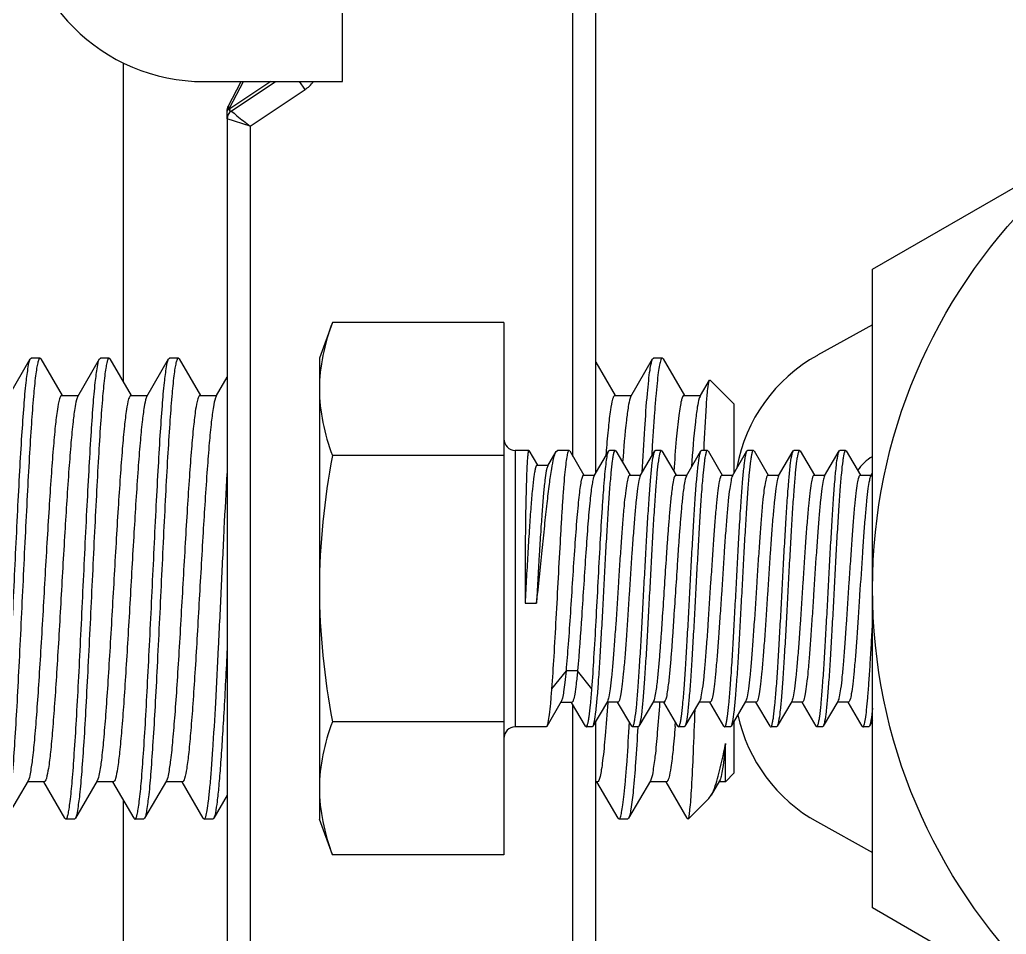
# Model space of a CAD drawing. Extents: x 1725261 to 1937680, y 860327 to 1571294.
# Drawn here: x 1854540.2 to 1854715.2, y 1227791.7 to 1227953.9 of the extents above; entities that cross this region are included whole.
import ezdxf

# ---------------------------------------------------------------- set-up
doc = ezdxf.new("R2010")
doc.units = 0
doc.header["$LTSCALE"] = 1000
doc.header["$MEASUREMENT"] = 0

msp = doc.modelspace()

# ---------------------------------------------------------------- linework, layer by layer
for p, q in [((1854638.29, 1227876.48), (1854638.29, 1227996.12)), ((1854642.38, 1227873.55), (1854642.38, 1227992.04)), ((1854691.45, 1227909.67), (1854789.58, 1227966.33)), ((1854597.4, 1227942.97), (1854597.4, 1227963.41)), ((1854558.56, 1227889.65), (1854558.56, 1227946.28)), ((1854572.87, 1227942.97), (1854597.4, 1227942.97)), ((1854577.11, 1227938.57), (1854579.47, 1227942.97)), ((1854584.71, 1227942.97), (1854577.42, 1227938.11)), ((1854577.42, 1227938.4), (1854579.87, 1227942.97)), ((1854577.69, 1227937.73), (1854585.55, 1227942.97)), ((1854590.77, 1227941.54), (1854589.81, 1227942.97)), ((1854581.05, 1227935.06), (1854590.77, 1227941.54)), ((1854577.11, 1227938.57), (1854577.42, 1227938.4)), ((1854576.96, 1227936.39), (1854576.96, 1227937.99)), ((1854576.96, 1227936.5), (1854576.96, 1227936.83)), ((1854577.22, 1227938.31), (1854577.39, 1227938.38)), ((1854577.42, 1227938.4), (1854577.42, 1227938.11)), ((1854576.96, 1227936.37), (1854576.96, 1227768.35)), ((1854581.05, 1227935.06), (1854576.96, 1227936.37)), ((1854581.05, 1227935.06), (1854581.05, 1227770.98)), ((1854691.45, 1227796.36), (1854691.45, 1227909.67)), ((1854595.62, 1227900.23), (1854593.32, 1227893.9)), ((1854626.03, 1227900.23), (1854595.62, 1227900.23)), ((1854626.03, 1227900.23), (1854626.03, 1227805.8)), ((1854691.45, 1227899.83), (1854681.66, 1227894.41)), ((1854538.19, 1227887.12), (1854542.04, 1227893.77)), ((1854542.04, 1227893.77), (1854542.21, 1227893.9)), ((1854543.74, 1227893.9), (1854542.21, 1227893.9)), ((1854543.74, 1227893.9), (1854542.21, 1227893.9)), ((1854543.74, 1227893.9), (1854543.72, 1227893.9)), ((1854543.9, 1227893.77), (1854543.74, 1227893.9)), ((1854543.9, 1227893.77), (1854547.68, 1227887.28)), ((1854550.46, 1227887.12), (1854554.31, 1227893.77)), ((1854554.31, 1227893.77), (1854554.47, 1227893.9)), ((1854556.01, 1227893.9), (1854554.47, 1227893.9)), ((1854556.01, 1227893.9), (1854554.47, 1227893.9)), ((1854556.01, 1227893.9), (1854555.99, 1227893.9)), ((1854556.17, 1227893.77), (1854556.01, 1227893.9)), ((1854556.17, 1227893.77), (1854559.94, 1227887.28)), ((1854562.72, 1227887.12), (1854566.58, 1227893.77)), ((1854566.58, 1227893.77), (1854566.74, 1227893.9)), ((1854568.27, 1227893.9), (1854566.74, 1227893.9)), ((1854568.27, 1227893.9), (1854566.74, 1227893.9)), ((1854568.27, 1227893.9), (1854568.25, 1227893.9)), ((1854568.43, 1227893.77), (1854568.27, 1227893.9)), ((1854568.43, 1227893.77), (1854572.21, 1227887.28)), ((1854593.32, 1227893.9), (1854593.32, 1227812.13)), ((1854642.38, 1227893.17), (1854645.81, 1227887.28)), ((1854648.59, 1227887.12), (1854652.44, 1227893.77)), ((1854652.44, 1227893.77), (1854652.6, 1227893.9)), ((1854654.14, 1227893.9), (1854652.6, 1227893.9)), ((1854654.14, 1227893.9), (1854652.6, 1227893.9)), ((1854654.14, 1227893.9), (1854654.12, 1227893.9)), ((1854654.3, 1227893.77), (1854654.14, 1227893.9)), ((1854654.3, 1227893.77), (1854658.07, 1227887.28)), ((1854575.08, 1227887.28), (1854576.96, 1227890.52)), ((1854660.95, 1227887.28), (1854662.51, 1227889.98)), ((1854662.51, 1227889.98), (1854662.62, 1227890.02)), ((1854666.91, 1227885.73), (1854662.62, 1227890.02)), ((1854547.58, 1227887.28), (1854550.55, 1227887.28)), ((1854550.46, 1227887.12), (1854550.35, 1227886.88)), ((1854559.85, 1227887.28), (1854562.82, 1227887.28)), ((1854562.72, 1227887.12), (1854562.61, 1227886.87)), ((1854572.11, 1227887.28), (1854575.08, 1227887.28)), ((1854574.99, 1227887.12), (1854574.87, 1227886.86)), ((1854574.99, 1227887.12), (1854575.08, 1227887.28)), ((1854645.71, 1227887.28), (1854648.68, 1227887.28)), ((1854657.98, 1227887.28), (1854660.95, 1227887.28)), ((1854660.85, 1227887.12), (1854660.95, 1227887.28)), ((1854666.91, 1227873.55), (1854666.91, 1227885.73)), ((1854628.07, 1227877.55), (1854628.07, 1227828.48)), ((1854630.45, 1227877.55), (1854628.07, 1227877.55)), ((1854630.45, 1227877.55), (1854628.07, 1227877.55)), ((1854630.49, 1227877.52), (1854630.45, 1227877.55)), ((1854630.49, 1227877.52), (1854631.99, 1227874.93)), ((1854633.84, 1227874.81), (1854635.3, 1227877.32)), ((1854635.3, 1227877.32), (1854635.56, 1227877.55)), ((1854637.61, 1227877.55), (1854635.56, 1227877.55)), ((1854637.61, 1227877.55), (1854635.56, 1227877.55)), ((1854637.73, 1227877.45), (1854637.61, 1227877.55)), ((1854637.73, 1227877.45), (1854640.24, 1227873.13)), ((1854642.07, 1227873.01), (1854644.64, 1227877.45)), ((1854644.64, 1227877.45), (1854644.76, 1227877.55)), ((1854645.78, 1227877.55), (1854644.76, 1227877.55)), ((1854645.78, 1227877.55), (1854644.76, 1227877.55)), ((1854645.9, 1227877.45), (1854645.78, 1227877.55)), ((1854645.9, 1227877.45), (1854648.42, 1227873.13)), ((1854650.24, 1227873.01), (1854652.82, 1227877.45)), ((1854652.32, 1227877.48), (1854652.27, 1227876.55)), ((1854652.33, 1227877.52), (1854652.32, 1227877.48)), ((1854652.82, 1227877.45), (1854652.94, 1227877.55)), ((1854653.96, 1227877.55), (1854652.94, 1227877.55)), ((1854653.96, 1227877.55), (1854652.94, 1227877.55)), ((1854654.08, 1227877.45), (1854653.96, 1227877.55)), ((1854654.08, 1227877.45), (1854656.59, 1227873.13)), ((1854658.42, 1227873.01), (1854661, 1227877.45)), ((1854661, 1227877.45), (1854661.12, 1227877.55)), ((1854662.14, 1227877.55), (1854661.12, 1227877.55)), ((1854662.14, 1227877.55), (1854661.12, 1227877.55)), ((1854661.55, 1227877.63), (1854661.55, 1227877.68)), ((1854662.26, 1227877.45), (1854662.14, 1227877.55)), ((1854662.26, 1227877.45), (1854664.77, 1227873.13)), ((1854666.6, 1227873.01), (1854669.17, 1227877.45)), ((1854669.17, 1227877.45), (1854669.29, 1227877.55)), ((1854670.32, 1227877.55), (1854669.29, 1227877.55)), ((1854670.32, 1227877.55), (1854669.29, 1227877.55)), ((1854670.44, 1227877.45), (1854670.32, 1227877.55)), ((1854670.44, 1227877.45), (1854672.95, 1227873.13)), ((1854674.78, 1227873.01), (1854677.35, 1227877.45)), ((1854677.35, 1227877.45), (1854677.47, 1227877.55)), ((1854678.49, 1227877.55), (1854677.47, 1227877.55)), ((1854678.49, 1227877.55), (1854677.47, 1227877.55)), ((1854678.61, 1227877.45), (1854678.49, 1227877.55)), ((1854678.61, 1227877.45), (1854681.13, 1227873.13)), ((1854682.95, 1227873.01), (1854685.53, 1227877.45)), ((1854685.53, 1227877.45), (1854685.65, 1227877.55)), ((1854686.67, 1227877.55), (1854685.65, 1227877.55)), ((1854686.67, 1227877.55), (1854685.65, 1227877.55)), ((1854686.79, 1227877.45), (1854686.67, 1227877.55)), ((1854686.79, 1227877.45), (1854689.3, 1227873.13)), ((1854626.03, 1227876.62), (1854595.62, 1227876.62)), ((1854631.93, 1227874.93), (1854633.9, 1227874.93)), ((1854640.17, 1227873.13), (1854642.14, 1227873.13)), ((1854648.34, 1227873.13), (1854650.32, 1227873.13)), ((1854656.52, 1227873.13), (1854658.49, 1227873.13)), ((1854664.7, 1227873.13), (1854666.67, 1227873.13)), ((1854672.88, 1227873.13), (1854674.85, 1227873.13)), ((1854681.05, 1227873.13), (1854683.03, 1227873.13)), ((1854689.23, 1227873.13), (1854691.2, 1227873.13)), ((1854691.13, 1227873.01), (1854691.45, 1227873.55)), ((1854629.81, 1227850.42), (1854631.85, 1227850.42)), ((1854637.07, 1227838.44), (1854634.51, 1227835.24)), ((1854639.11, 1227838.44), (1854637.07, 1227838.44)), ((1854641.66, 1227835.24), (1854639.11, 1227838.44)), ((1854636.21, 1227832.97), (1854633.66, 1227828.57)), ((1854638.11, 1227832.84), (1854636.14, 1227832.84)), ((1854640.5, 1227828.6), (1854638.04, 1227832.84)), ((1854638.29, 1227754.89), (1854638.29, 1227832.4)), ((1854644.4, 1227833.02), (1854641.81, 1227828.59)), ((1854646.3, 1227832.9), (1854644.33, 1227832.9)), ((1854644.49, 1227832.93), (1854644.48, 1227832.79)), ((1854648.73, 1227828.59), (1854646.23, 1227832.9)), ((1854652.58, 1227833.02), (1854649.99, 1227828.59)), ((1854654.48, 1227832.9), (1854652.5, 1227832.9)), ((1854656.91, 1227828.59), (1854654.4, 1227832.9)), ((1854660.75, 1227833.02), (1854658.17, 1227828.59)), ((1854662.65, 1227832.9), (1854660.68, 1227832.9)), ((1854665.08, 1227828.59), (1854662.58, 1227832.9)), ((1854668.93, 1227833.02), (1854666.35, 1227828.59)), ((1854670.83, 1227832.9), (1854668.86, 1227832.9)), ((1854673.26, 1227828.59), (1854670.76, 1227832.9)), ((1854677.11, 1227833.02), (1854674.52, 1227828.59)), ((1854679.01, 1227832.9), (1854677.04, 1227832.9)), ((1854681.44, 1227828.59), (1854678.94, 1227832.9)), ((1854685.29, 1227833.02), (1854682.7, 1227828.59)), ((1854687.19, 1227832.9), (1854685.21, 1227832.9)), ((1854689.62, 1227828.59), (1854687.11, 1227832.9)), ((1854626.03, 1227829.41), (1854595.62, 1227829.41)), ((1854633.55, 1227828.48), (1854628.07, 1227828.48)), ((1854633.55, 1227828.48), (1854628.07, 1227828.48)), ((1854633.66, 1227828.57), (1854633.55, 1227828.48)), ((1854640.5, 1227828.6), (1854640.64, 1227828.48)), ((1854641.7, 1227828.48), (1854640.64, 1227828.48)), ((1854641.7, 1227828.48), (1854640.64, 1227828.48)), ((1854641.81, 1227828.59), (1854641.7, 1227828.48)), ((1854642.38, 1227714), (1854642.38, 1227829.56)), ((1854648.28, 1227828.42), (1854648.29, 1227828.6)), ((1854648.29, 1227828.6), (1854648.32, 1227829.24)), ((1854648.73, 1227828.59), (1854648.85, 1227828.48)), ((1854649.87, 1227828.48), (1854648.85, 1227828.48)), ((1854649.87, 1227828.48), (1854648.85, 1227828.48)), ((1854649.99, 1227828.59), (1854649.87, 1227828.48)), ((1854656.91, 1227828.59), (1854657.03, 1227828.48)), ((1854658.05, 1227828.48), (1854657.03, 1227828.48)), ((1854658.05, 1227828.48), (1854657.03, 1227828.48)), ((1854658.17, 1227828.59), (1854658.05, 1227828.48)), ((1854665.08, 1227828.59), (1854665.2, 1227828.48)), ((1854666.23, 1227828.48), (1854665.2, 1227828.48)), ((1854666.23, 1227828.48), (1854665.2, 1227828.48)), ((1854666.35, 1227828.59), (1854666.23, 1227828.48)), ((1854666.91, 1227820.31), (1854666.91, 1227829.56)), ((1854673.26, 1227828.59), (1854673.36, 1227828.49)), ((1854673.36, 1227828.49), (1854673.38, 1227828.48)), ((1854674.41, 1227828.48), (1854673.38, 1227828.48)), ((1854674.41, 1227828.48), (1854673.38, 1227828.48)), ((1854674.52, 1227828.59), (1854674.41, 1227828.48)), ((1854681.44, 1227828.59), (1854681.56, 1227828.48)), ((1854682.58, 1227828.48), (1854681.56, 1227828.48)), ((1854682.58, 1227828.48), (1854681.56, 1227828.48)), ((1854682.7, 1227828.59), (1854682.58, 1227828.48)), ((1854689.62, 1227828.59), (1854689.74, 1227828.48)), ((1854690.76, 1227828.48), (1854689.74, 1227828.48)), ((1854690.76, 1227828.48), (1854689.74, 1227828.48)), ((1854690.88, 1227828.59), (1854690.76, 1227828.48)), ((1854691.45, 1227829.56), (1854690.88, 1227828.59)), ((1854665.36, 1227818.75), (1854665.36, 1227825.53)), ((1854666.91, 1227820.31), (1854665.36, 1227818.75)), ((1854541.64, 1227818.92), (1854537.77, 1227812.27)), ((1854544.51, 1227818.75), (1854541.54, 1227818.75)), ((1854548.18, 1227812.27), (1854544.42, 1227818.75)), ((1854553.9, 1227818.92), (1854550.03, 1227812.27)), ((1854556.78, 1227818.75), (1854553.81, 1227818.75)), ((1854560.44, 1227812.27), (1854556.68, 1227818.75)), ((1854566.17, 1227818.92), (1854562.3, 1227812.27)), ((1854569.05, 1227818.75), (1854566.08, 1227818.75)), ((1854572.71, 1227812.27), (1854568.95, 1227818.75)), ((1854642.64, 1227818.75), (1854642.38, 1227818.75)), ((1854646.31, 1227812.27), (1854642.55, 1227818.75)), ((1854652.04, 1227818.92), (1854648.17, 1227812.27)), ((1854654.91, 1227818.75), (1854651.94, 1227818.75)), ((1854658.57, 1227812.27), (1854654.81, 1227818.75)), ((1854664.3, 1227818.92), (1854662.81, 1227816.36)), ((1854665.36, 1227818.75), (1854664.21, 1227818.75)), ((1854576.96, 1227816.38), (1854574.57, 1227812.27)), ((1854662.39, 1227815.78), (1854662.81, 1227816.36)), ((1854558.56, 1227759.75), (1854558.56, 1227815.52)), ((1854662.39, 1227815.78), (1854658.74, 1227812.13)), ((1854548.18, 1227812.27), (1854548.34, 1227812.13)), ((1854549.87, 1227812.13), (1854548.34, 1227812.13)), ((1854549.87, 1227812.13), (1854548.34, 1227812.13)), ((1854548.34, 1227812.13), (1854548.36, 1227812.13)), ((1854550.03, 1227812.27), (1854549.87, 1227812.13)), ((1854560.44, 1227812.27), (1854560.6, 1227812.13)), ((1854562.14, 1227812.13), (1854560.6, 1227812.13)), ((1854562.14, 1227812.13), (1854560.6, 1227812.13)), ((1854560.6, 1227812.13), (1854560.63, 1227812.13)), ((1854562.3, 1227812.27), (1854562.14, 1227812.13)), ((1854572.71, 1227812.27), (1854572.87, 1227812.13)), ((1854574.41, 1227812.13), (1854572.87, 1227812.13)), ((1854574.41, 1227812.13), (1854572.87, 1227812.13)), ((1854572.87, 1227812.13), (1854572.89, 1227812.13)), ((1854574.57, 1227812.27), (1854574.41, 1227812.13)), ((1854595.62, 1227805.8), (1854593.32, 1227812.13)), ((1854646.31, 1227812.27), (1854646.47, 1227812.13)), ((1854648, 1227812.13), (1854646.47, 1227812.13)), ((1854648, 1227812.13), (1854646.47, 1227812.13)), ((1854646.47, 1227812.13), (1854646.49, 1227812.13)), ((1854648.17, 1227812.27), (1854648, 1227812.13)), ((1854658.57, 1227812.27), (1854658.73, 1227812.13)), ((1854658.74, 1227812.13), (1854658.76, 1227812.16)), ((1854681.66, 1227811.63), (1854691.45, 1227806.2)), ((1854626.03, 1227805.8), (1854595.62, 1227805.8)), ((1854789.58, 1227739.71), (1854691.45, 1227796.36))]:
    msp.add_line(p, q)
msp.add_circle((1854789.58, 1227853.02), 98.13)
for centre, radius, start, end in [((1854572.87, 1227975.68), 32.71, 180, 270), ((1854587.59, 1227946.3), 5.72, 303.6901, 324.1234), ((1854578.19, 1227937.99), 1.23, 151.8161, 180), ((1854578.6, 1227936.37), 1.64, 123.6901, 180), ((1854577.66, 1227937.51), 0.915, 118.7157, 121.8919), ((1854577.92, 1227936.93), 1.55, 108.7666, 110.2059), ((1854695.53, 1227869.37), 28.62, 119, 169.6549), ((1854628.07, 1227879.59), 2.04, 180, 270), ((1854637.61, 1227877.48), 0.0698, 90.0331, 100.3601), ((1854954.17, 1227852.26), 311, 175.3422, 175.5016), ((1854645.78, 1227877.48), 0.0698, 90.0373, 100.7759), ((1854653.96, 1227877.48), 0.0699, 90.0386, 100.9047), ((1854662.14, 1227877.48), 0.0698, 90.037, 100.7443), ((1854670.32, 1227877.48), 0.0699, 90.0386, 100.9011), ((1854678.49, 1227877.48), 0.0698, 90.0368, 100.7312), ((1854686.67, 1227877.48), 0.0699, 90.0385, 100.8952), ((1854695.53, 1227869.37), 8.18, 120.1102, 145.6732), ((1854695.53, 1227836.66), 28.62, 192.1061, 241), ((1854628.07, 1227826.44), 2.04, 90, 180), ((1854640.64, 1227828.56), 0.0791, 270.0053, 275.8146), ((1854648.85, 1227828.55), 0.0699, 270.0396, 280.9957), ((1854347.55, 1227853.68), 309.89, 355.3494, 355.4873), ((1854657.03, 1227828.55), 0.0699, 270.0406, 281.0887), ((1854665.2, 1227828.55), 0.0699, 270.0397, 281.0086), ((1854681.56, 1227828.55), 0.0699, 270.0397, 281.0109), ((1854689.74, 1227828.55), 0.0699, 270.0399, 281.0259)]:
    msp.add_arc(centre, radius, start, end)
for points in [[(1854576.96, 1227937.99), (1854576.96, 1227938.11), (1854577.07, 1227938.22), (1854577.17, 1227938.28)], [(1854648.59, 1227887.12), (1854648.53, 1227887.02), (1854648.49, 1227886.91), (1854648.45, 1227886.8)], [(1854660.85, 1227887.12), (1854660.79, 1227887.01), (1854660.75, 1227886.9), (1854660.71, 1227886.79)], [(1854595.62, 1227876.62), (1854594.2, 1227868.85), (1854593.32, 1227860.92), (1854593.32, 1227853.02)], [(1854593.32, 1227853.02), (1854593.32, 1227845.11), (1854594.2, 1227837.19), (1854595.62, 1227829.41)]]:
    msp.add_open_spline(points, degree=3)
for points, knots in [([(1854577.01, 1227937.85), (1854577, 1227937.83), (1854576.97, 1227937.78), (1854576.96, 1227937.73), (1854576.96, 1227937.7)], [0, 0, 0, 0, 0.519447, 1, 1, 1, 1]), ([(1854577.42, 1227938.11), (1854577.38, 1227938.09), (1854577.23, 1227938.04), (1854577.08, 1227937.95), (1854577.01, 1227937.85)], [0, 0, 0, 0, 0.298151, 1, 1, 1, 1]), ([(1854577.42, 1227938.11), (1854577.4, 1227937.97), (1854577.34, 1227937.63), (1854577.63, 1227937.69), (1854577.69, 1227937.73)], [0, 0, 0, 0, 0.652586, 1, 1, 1, 1]), ([(1854577.69, 1227937.73), (1854578.05, 1227937.5), (1854579.12, 1227936.53), (1854580.27, 1227935.68), (1854581.05, 1227935.06)], [0, 0, 0, 0, 0.301655, 1, 1, 1, 1]), ([(1854595.62, 1227900.23), (1854594.92, 1227898.32), (1854593.76, 1227894.45), (1854593.32, 1227890.41), (1854593.32, 1227888.43)], [0, 0, 0, 0, 0.506411, 1, 1, 1, 1]), ([(1854536.09, 1227812.13), (1854536.19, 1227812.16), (1854536.34, 1227812.49), (1854536.5, 1227813.06), (1854536.68, 1227814.04), (1854536.95, 1227816), (1854537.26, 1227819.29), (1854537.62, 1227824.11), (1854537.98, 1227829.98), (1854538.34, 1227836.68), (1854538.71, 1227843.97), (1854539.19, 1227854.09), (1854539.66, 1227864.11), (1854540.16, 1227873.64), (1854540.52, 1227879.85), (1854540.89, 1227885.08), (1854541.22, 1227889.17), (1854541.61, 1227891.91), (1854541.81, 1227893.35), (1854542.04, 1227893.77)], [0, 0, 0, 0, 0.003609, 0.011254, 0.023203, 0.039414, 0.084098, 0.143785, 0.216348, 0.299182, 0.389306, 0.483467, 0.670283, 0.7562, 0.83292, 0.897683, 0.948173, 0.982621, 1, 1, 1, 1]), ([(1854543.72, 1227893.9), (1854543.62, 1227893.88), (1854543.47, 1227893.55), (1854543.31, 1227892.98), (1854543.13, 1227891.99), (1854542.87, 1227890.03), (1854542.55, 1227886.74), (1854542.2, 1227881.93), (1854541.84, 1227876.06), (1854541.47, 1227869.36), (1854541.11, 1227862.07), (1854540.62, 1227851.94), (1854540.15, 1227841.92), (1854539.65, 1227832.39), (1854539.29, 1227826.18), (1854538.92, 1227820.95), (1854538.6, 1227816.86), (1854538.21, 1227814.13), (1854538.01, 1227812.68), (1854537.77, 1227812.27)], [0, 0, 0, 0, 0.003605, 0.011246, 0.023191, 0.0394, 0.084081, 0.143769, 0.21634, 0.299187, 0.389322, 0.483492, 0.670333, 0.756258, 0.832977, 0.897734, 0.948214, 0.982646, 1, 1, 1, 1]), ([(1854548.36, 1227812.13), (1854548.46, 1227812.16), (1854548.61, 1227812.49), (1854548.77, 1227813.06), (1854548.95, 1227814.04), (1854549.21, 1227816), (1854549.53, 1227819.29), (1854549.88, 1227824.11), (1854550.24, 1227829.98), (1854550.61, 1227836.68), (1854550.97, 1227843.97), (1854551.46, 1227854.1), (1854551.93, 1227864.11), (1854552.43, 1227873.64), (1854552.79, 1227879.85), (1854553.16, 1227885.08), (1854553.48, 1227889.17), (1854553.87, 1227891.91), (1854554.07, 1227893.35), (1854554.31, 1227893.77)], [0, 0, 0, 0, 0.00361, 0.011257, 0.023207, 0.03942, 0.084107, 0.143795, 0.216358, 0.299194, 0.38932, 0.48348, 0.67029, 0.756208, 0.832927, 0.897686, 0.948174, 0.982621, 1, 1, 1, 1]), ([(1854555.99, 1227893.9), (1854555.89, 1227893.88), (1854555.74, 1227893.55), (1854555.58, 1227892.98), (1854555.4, 1227891.99), (1854555.13, 1227890.03), (1854554.82, 1227886.74), (1854554.46, 1227881.92), (1854554.1, 1227876.05), (1854553.74, 1227869.35), (1854553.37, 1227862.06), (1854552.89, 1227851.93), (1854552.41, 1227841.92), (1854551.91, 1227832.38), (1854551.56, 1227826.18), (1854551.19, 1227820.95), (1854550.86, 1227816.86), (1854550.47, 1227814.13), (1854550.27, 1227812.68), (1854550.03, 1227812.27)], [0, 0, 0, 0, 0.003608, 0.011251, 0.0232, 0.039412, 0.0841, 0.143792, 0.216367, 0.299219, 0.389358, 0.48353, 0.670361, 0.756278, 0.832994, 0.897746, 0.94822, 0.982647, 1, 1, 1, 1]), ([(1854560.63, 1227812.13), (1854560.72, 1227812.16), (1854560.88, 1227812.49), (1854561.03, 1227813.06), (1854561.21, 1227814.04), (1854561.48, 1227816), (1854561.79, 1227819.29), (1854562.15, 1227824.11), (1854562.51, 1227829.98), (1854562.87, 1227836.68), (1854563.24, 1227843.97), (1854563.72, 1227854.09), (1854564.2, 1227864.11), (1854564.7, 1227873.64), (1854565.06, 1227879.85), (1854565.42, 1227885.08), (1854565.75, 1227889.17), (1854566.14, 1227891.91), (1854566.34, 1227893.35), (1854566.58, 1227893.77)], [0, 0, 0, 0, 0.00361, 0.011255, 0.023204, 0.039415, 0.084097, 0.143782, 0.216343, 0.299177, 0.389297, 0.483455, 0.670273, 0.756196, 0.832918, 0.89768, 0.94817, 0.98262, 1, 1, 1, 1]), ([(1854568.25, 1227893.9), (1854568.16, 1227893.88), (1854568, 1227893.55), (1854567.85, 1227892.98), (1854567.67, 1227891.99), (1854567.4, 1227890.03), (1854567.09, 1227886.74), (1854566.73, 1227881.93), (1854566.37, 1227876.06), (1854566, 1227869.36), (1854565.64, 1227862.07), (1854565.15, 1227851.94), (1854564.68, 1227841.92), (1854564.18, 1227832.38), (1854563.82, 1227826.18), (1854563.45, 1227820.95), (1854563.13, 1227816.86), (1854562.74, 1227814.13), (1854562.54, 1227812.68), (1854562.3, 1227812.27)], [0, 0, 0, 0, 0.003605, 0.011246, 0.023192, 0.039401, 0.084083, 0.143772, 0.216343, 0.299189, 0.389323, 0.483494, 0.670333, 0.756261, 0.832983, 0.897738, 0.948215, 0.982645, 1, 1, 1, 1]), ([(1854650.57, 1227873.65), (1854650.71, 1227876.25), (1854650.99, 1227880.9), (1854651.38, 1227886.35), (1854651.71, 1227889.79), (1854651.93, 1227891.62), (1854652.16, 1227892.88), (1854652.32, 1227893.55), (1854652.44, 1227893.77)], [0, 0, 0, 0, 0.385911, 0.691592, 0.808742, 0.899832, 0.963715, 1, 1, 1, 1]), ([(1854654.12, 1227893.9), (1854653.99, 1227893.87), (1854653.82, 1227893.38), (1854653.62, 1227892.59), (1854653.41, 1227891.18), (1854653.2, 1227889.32), (1854652.98, 1227886.97), (1854652.66, 1227882.99), (1854652.46, 1227879.79), (1854652.33, 1227877.52)], [0, 0, 0, 0, 0.023672, 0.077003, 0.161165, 0.275446, 0.418458, 0.588412, 1, 1, 1, 1]), ([(1854661.55, 1227877.68), (1854661.67, 1227880.3), (1854661.82, 1227883.78), (1854662.14, 1227887.75), (1854662.28, 1227889.11), (1854662.39, 1227889.6)], [0, 0, 0, 0, 0.658368, 0.872259, 1, 1, 1, 1]), ([(1854662.39, 1227889.6), (1854662.4, 1227889.65), (1854662.43, 1227889.77), (1854662.47, 1227889.9), (1854662.51, 1227889.98)], [0, 0, 0, 0, 0.32729, 1, 1, 1, 1]), ([(1854593.32, 1227888.43), (1854593.32, 1227886.44), (1854593.76, 1227882.41), (1854594.92, 1227878.54), (1854595.62, 1227876.62)], [0, 0, 0, 0, 0.493589, 1, 1, 1, 1]), ([(1854547.58, 1227887.28), (1854547.5, 1227887.28), (1854547.32, 1227887.04), (1854547.08, 1227886.25), (1854546.75, 1227884.44), (1854546.42, 1227881.52), (1854546.06, 1227877.53), (1854545.7, 1227872.68), (1854545.34, 1227867.11), (1854544.97, 1227861.04), (1854544.49, 1227852.57), (1854544.01, 1227844.17), (1854543.51, 1227836.15), (1854543.16, 1227830.9), (1854542.79, 1227826.46), (1854542.46, 1227822.95), (1854542.08, 1227820.56), (1854541.86, 1227819.29), (1854541.64, 1227818.92)], [0, 0, 0, 0, 0.003516, 0.010771, 0.037949, 0.081609, 0.140308, 0.211978, 0.294061, 0.383613, 0.477416, 0.664254, 0.750571, 0.827952, 0.893624, 0.945254, 0.981055, 1, 1, 1, 1]), ([(1854550.35, 1227886.88), (1854550.16, 1227886.38), (1854549.91, 1227884.95), (1854549.56, 1227882.3), (1854549.22, 1227878.62), (1854548.71, 1227872.1), (1854548.12, 1227862.58), (1854547.55, 1227852.51), (1854547.08, 1227844.2), (1854546.72, 1227838.28), (1854546.36, 1227832.87), (1854546.01, 1227828.17), (1854545.66, 1227824.32), (1854545.33, 1227821.49), (1854545.01, 1227819.75), (1854544.77, 1227818.98), (1854544.59, 1227818.75), (1854544.51, 1227818.75)], [0, 0, 0, 0, 0.023381, 0.062907, 0.11737, 0.184933, 0.349689, 0.534588, 0.626663, 0.714217, 0.794218, 0.863901, 0.920868, 0.963188, 0.98952, 0.996561, 1, 1, 1, 1]), ([(1854559.85, 1227887.28), (1854559.77, 1227887.28), (1854559.59, 1227887.04), (1854559.34, 1227886.25), (1854559.02, 1227884.44), (1854558.68, 1227881.52), (1854558.32, 1227877.53), (1854557.97, 1227872.68), (1854557.6, 1227867.11), (1854557.24, 1227861.04), (1854556.75, 1227852.57), (1854556.28, 1227844.17), (1854555.78, 1227836.15), (1854555.42, 1227830.9), (1854555.06, 1227826.46), (1854554.72, 1227822.95), (1854554.35, 1227820.56), (1854554.12, 1227819.29), (1854553.9, 1227818.92)], [0, 0, 0, 0, 0.003516, 0.010771, 0.037949, 0.081609, 0.140308, 0.211978, 0.294061, 0.383613, 0.477416, 0.664254, 0.750572, 0.827952, 0.893624, 0.945254, 0.981055, 1, 1, 1, 1]), ([(1854562.61, 1227886.87), (1854562.42, 1227886.37), (1854562.17, 1227884.93), (1854561.82, 1227882.28), (1854561.48, 1227878.59), (1854560.97, 1227872.06), (1854560.39, 1227862.55), (1854559.82, 1227852.48), (1854559.34, 1227844.17), (1854558.98, 1227838.26), (1854558.63, 1227832.86), (1854558.27, 1227828.16), (1854557.92, 1227824.31), (1854557.59, 1227821.49), (1854557.27, 1227819.74), (1854557.03, 1227818.98), (1854556.86, 1227818.75), (1854556.78, 1227818.75)], [0, 0, 0, 0, 0.023519, 0.06316, 0.117709, 0.18533, 0.350118, 0.534956, 0.626978, 0.714471, 0.794408, 0.86403, 0.920944, 0.963223, 0.989529, 0.996563, 1, 1, 1, 1]), ([(1854572.11, 1227887.28), (1854572.03, 1227887.28), (1854571.85, 1227887.04), (1854571.61, 1227886.25), (1854571.28, 1227884.44), (1854570.95, 1227881.52), (1854570.59, 1227877.53), (1854570.23, 1227872.68), (1854569.87, 1227867.11), (1854569.51, 1227861.04), (1854569.02, 1227852.57), (1854568.55, 1227844.17), (1854568.05, 1227836.15), (1854567.69, 1227830.9), (1854567.32, 1227826.46), (1854566.99, 1227822.95), (1854566.62, 1227820.56), (1854566.39, 1227819.29), (1854566.17, 1227818.92)], [0, 0, 0, 0, 0.003516, 0.010771, 0.037949, 0.081609, 0.140308, 0.211978, 0.294061, 0.383613, 0.477416, 0.664254, 0.750572, 0.827952, 0.893624, 0.945254, 0.981055, 1, 1, 1, 1]), ([(1854574.87, 1227886.86), (1854574.69, 1227886.35), (1854574.44, 1227884.92), (1854574.09, 1227882.25), (1854573.75, 1227878.56), (1854573.24, 1227872.03), (1854572.65, 1227862.52), (1854572.08, 1227852.45), (1854571.61, 1227844.15), (1854571.25, 1227838.24), (1854570.89, 1227832.84), (1854570.54, 1227828.15), (1854570.19, 1227824.3), (1854569.86, 1227821.48), (1854569.54, 1227819.74), (1854569.3, 1227818.98), (1854569.12, 1227818.75), (1854569.05, 1227818.75)], [0, 0, 0, 0, 0.023657, 0.063412, 0.118049, 0.185727, 0.350546, 0.535324, 0.627293, 0.714724, 0.794598, 0.864159, 0.92102, 0.963257, 0.989538, 0.996565, 1, 1, 1, 1]), ([(1854645.71, 1227887.28), (1854645.63, 1227887.28), (1854645.45, 1227887.03), (1854645.2, 1227886.22), (1854644.87, 1227884.35), (1854644.53, 1227881.33), (1854644.31, 1227878.9), (1854644.2, 1227877.52)], [0, 0, 0, 0, 0.024869, 0.076568, 0.270487, 0.581865, 1, 1, 1, 1]), ([(1854648.45, 1227886.8), (1854648.29, 1227886.33), (1854648.05, 1227885.02), (1854647.55, 1227881.25), (1854647.29, 1227877.96), (1854647.11, 1227875.49)], [0, 0, 0, 0, 0.132644, 0.347693, 1, 1, 1, 1]), ([(1854657.98, 1227887.28), (1854657.87, 1227887.28), (1854657.66, 1227886.91), (1854657.49, 1227886.27), (1854657.27, 1227885.14), (1854656.96, 1227882.86), (1854656.58, 1227879.05), (1854656.32, 1227875.76), (1854656.19, 1227873.89)], [0, 0, 0, 0, 0.023282, 0.075204, 0.158212, 0.271837, 0.585296, 1, 1, 1, 1]), ([(1854660.71, 1227886.79), (1854660.54, 1227886.28), (1854660.29, 1227884.88), (1854659.77, 1227880.84), (1854659.51, 1227877.29), (1854659.31, 1227874.63)], [0, 0, 0, 0, 0.131654, 0.346807, 1, 1, 1, 1]), ([(1854630.45, 1227877.55), (1854630.39, 1227877.53), (1854630.36, 1227877.28), (1854630.29, 1227876.91), (1854630.23, 1227876.2), (1854630.17, 1227875.29), (1854630.11, 1227874.11), (1854630.06, 1227872.71), (1854630.01, 1227871.1), (1854629.94, 1227868.57), (1854629.88, 1227865.02), (1854629.82, 1227860.42), (1854629.79, 1227855.49), (1854629.8, 1227852.12), (1854629.81, 1227850.42)], [0, 0, 0, 0, 0.006277, 0.021923, 0.047061, 0.081471, 0.124793, 0.17657, 0.236243, 0.303168, 0.455809, 0.627887, 0.811933, 1, 1, 1, 1]), ([(1854630.45, 1227877.55), (1854630.45, 1227877.55), (1854630.45, 1227877.55), (1854630.45, 1227877.55), (1854630.45, 1227877.55), (1854630.43, 1227877.54), (1854630.48, 1227877.55), (1854630.45, 1227877.55)], [0, 0, 0, 0, 0.495092, 1, 1, 1, 1.000857, 1.000857, 1.000857, 1.000857]), ([(1854631.85, 1227850.42), (1854632.2, 1227853.53), (1854632.67, 1227858.11), (1854633.27, 1227864.02), (1854633.69, 1227867.95), (1854634.1, 1227871.33), (1854634.47, 1227874.04), (1854634.85, 1227875.96), (1854635.11, 1227876.99), (1854635.3, 1227877.32)], [0, 0, 0, 0, 0.346094, 0.50857, 0.65594, 0.782806, 0.884568, 0.957661, 1, 1, 1, 1]), ([(1854637.59, 1227877.55), (1854637.55, 1227877.54), (1854637.47, 1227877.43), (1854637.33, 1227877.06), (1854637.17, 1227876.24), (1854636.99, 1227874.91), (1854636.8, 1227873.08), (1854636.61, 1227870.83), (1854636.43, 1227868.18), (1854636.24, 1227865.19), (1854635.98, 1227860.75), (1854635.66, 1227854.9), (1854635.29, 1227847.88), (1854634.92, 1227841.31), (1854634.65, 1227837.15), (1854634.51, 1227835.24)], [0, 0, 0, 0, 0.003023, 0.008655, 0.02883, 0.060884, 0.10423, 0.157961, 0.220923, 0.291749, 0.368894, 0.535298, 0.705669, 0.865188, 1, 1, 1, 1]), ([(1854641.66, 1227835.24), (1854641.8, 1227837.07), (1854642.06, 1227841.07), (1854642.42, 1227847.39), (1854642.78, 1227854.17), (1854643.13, 1227860.85), (1854643.44, 1227866.11), (1854643.7, 1227869.87), (1854643.88, 1227872.21), (1854644.06, 1227874.15), (1854644.23, 1227875.67), (1854644.41, 1227876.72), (1854644.54, 1227877.27), (1854644.64, 1227877.45)], [0, 0, 0, 0, 0.130118, 0.283774, 0.448524, 0.611007, 0.75805, 0.821983, 0.877746, 0.924216, 0.960473, 0.985838, 1, 1, 1, 1]), ([(1854645.77, 1227877.55), (1854645.71, 1227877.54), (1854645.6, 1227877.35), (1854645.5, 1227877), (1854645.38, 1227876.42), (1854645.2, 1227875.25), (1854645, 1227873.29), (1854644.76, 1227870.42), (1854644.52, 1227866.92), (1854644.28, 1227862.92), (1854644.03, 1227858.56), (1854643.79, 1227854), (1854643.55, 1227849.41), (1854643.31, 1227844.95), (1854643.06, 1227840.78), (1854642.82, 1227837.04), (1854642.59, 1227833.89), (1854642.35, 1227831.42), (1854642.15, 1227829.83), (1854641.96, 1227828.98), (1854641.87, 1227828.69), (1854641.81, 1227828.59)], [0, 0, 0, 0, 0.003704, 0.011323, 0.023191, 0.03929, 0.083673, 0.142993, 0.215158, 0.297591, 0.387338, 0.481186, 0.575764, 0.667671, 0.753614, 0.830513, 0.895616, 0.946611, 0.98173, 0.992985, 1, 1, 1, 1]), ([(1854648.86, 1227828.49), (1854648.92, 1227828.5), (1854649.03, 1227828.69), (1854649.13, 1227829.03), (1854649.25, 1227829.62), (1854649.43, 1227830.78), (1854649.64, 1227832.74), (1854649.87, 1227835.62), (1854650.11, 1227839.12), (1854650.36, 1227843.12), (1854650.6, 1227847.47), (1854650.84, 1227852.03), (1854651.08, 1227856.62), (1854651.33, 1227861.08), (1854651.57, 1227865.26), (1854651.81, 1227868.99), (1854652.05, 1227872.14), (1854652.28, 1227874.61), (1854652.48, 1227876.2), (1854652.67, 1227877.06), (1854652.76, 1227877.35), (1854652.82, 1227877.45)], [0, 0, 0, 0, 0.003711, 0.011336, 0.02321, 0.039312, 0.083698, 0.143015, 0.215173, 0.297594, 0.387327, 0.481159, 0.575721, 0.667617, 0.753551, 0.830448, 0.895556, 0.946563, 0.981704, 0.992971, 1, 1, 1, 1]), ([(1854653.95, 1227877.55), (1854653.89, 1227877.54), (1854653.78, 1227877.35), (1854653.68, 1227877), (1854653.56, 1227876.42), (1854653.38, 1227875.25), (1854653.17, 1227873.29), (1854652.94, 1227870.42), (1854652.7, 1227866.92), (1854652.45, 1227862.91), (1854652.21, 1227858.56), (1854651.97, 1227854), (1854651.73, 1227849.41), (1854651.48, 1227844.95), (1854651.24, 1227840.77), (1854651, 1227837.04), (1854650.76, 1227833.89), (1854650.53, 1227831.42), (1854650.33, 1227829.83), (1854650.14, 1227828.98), (1854650.05, 1227828.69), (1854649.99, 1227828.59)], [0, 0, 0, 0, 0.003708, 0.011332, 0.023206, 0.03931, 0.083702, 0.143027, 0.215196, 0.297632, 0.387379, 0.481219, 0.575788, 0.66769, 0.753628, 0.830521, 0.895618, 0.946611, 0.98173, 0.992985, 1, 1, 1, 1]), ([(1854657.04, 1227828.49), (1854657.1, 1227828.5), (1854657.21, 1227828.69), (1854657.31, 1227829.03), (1854657.43, 1227829.62), (1854657.61, 1227830.78), (1854657.82, 1227832.74), (1854658.05, 1227835.62), (1854658.29, 1227839.12), (1854658.53, 1227843.12), (1854658.78, 1227847.48), (1854659.02, 1227852.03), (1854659.26, 1227856.62), (1854659.5, 1227861.08), (1854659.75, 1227865.26), (1854659.99, 1227868.99), (1854660.22, 1227872.14), (1854660.46, 1227874.61), (1854660.66, 1227876.2), (1854660.85, 1227877.06), (1854660.94, 1227877.35), (1854661, 1227877.45)], [0, 0, 0, 0, 0.003714, 0.011343, 0.023221, 0.039327, 0.08372, 0.14304, 0.215198, 0.297619, 0.387351, 0.481178, 0.575732, 0.667622, 0.753555, 0.83045, 0.895556, 0.946562, 0.981703, 0.992971, 1, 1, 1, 1]), ([(1854662.13, 1227877.55), (1854662.07, 1227877.54), (1854661.96, 1227877.35), (1854661.86, 1227877), (1854661.74, 1227876.42), (1854661.56, 1227875.25), (1854661.35, 1227873.29), (1854661.11, 1227870.42), (1854660.87, 1227866.92), (1854660.63, 1227862.92), (1854660.39, 1227858.56), (1854660.15, 1227854), (1854659.9, 1227849.41), (1854659.66, 1227844.95), (1854659.42, 1227840.78), (1854659.18, 1227837.04), (1854658.94, 1227833.89), (1854658.7, 1227831.42), (1854658.5, 1227829.83), (1854658.32, 1227828.98), (1854658.23, 1227828.69), (1854658.17, 1227828.59)], [0, 0, 0, 0, 0.003703, 0.011321, 0.023188, 0.039286, 0.083667, 0.142986, 0.21515, 0.297581, 0.387329, 0.481177, 0.575755, 0.667664, 0.753609, 0.83051, 0.895615, 0.94661, 0.98173, 0.992984, 1, 1, 1, 1]), ([(1854665.22, 1227828.49), (1854665.28, 1227828.5), (1854665.38, 1227828.69), (1854665.49, 1227829.03), (1854665.61, 1227829.62), (1854665.78, 1227830.78), (1854665.99, 1227832.74), (1854666.23, 1227835.62), (1854666.47, 1227839.12), (1854666.71, 1227843.12), (1854666.95, 1227847.47), (1854667.2, 1227852.03), (1854667.44, 1227856.62), (1854667.68, 1227861.08), (1854667.92, 1227865.26), (1854668.16, 1227868.99), (1854668.4, 1227872.14), (1854668.64, 1227874.61), (1854668.84, 1227876.2), (1854669.02, 1227877.06), (1854669.12, 1227877.35), (1854669.17, 1227877.45)], [0, 0, 0, 0, 0.003711, 0.011337, 0.023212, 0.039314, 0.0837, 0.143018, 0.215176, 0.297599, 0.387332, 0.481164, 0.575726, 0.667621, 0.753554, 0.830449, 0.895556, 0.946563, 0.981704, 0.992971, 1, 1, 1, 1]), ([(1854670.3, 1227877.55), (1854670.24, 1227877.54), (1854670.14, 1227877.35), (1854670.03, 1227877), (1854669.91, 1227876.42), (1854669.74, 1227875.25), (1854669.53, 1227873.29), (1854669.29, 1227870.42), (1854669.05, 1227866.92), (1854668.81, 1227862.91), (1854668.57, 1227858.56), (1854668.32, 1227854), (1854668.08, 1227849.41), (1854667.84, 1227844.95), (1854667.6, 1227840.77), (1854667.36, 1227837.04), (1854667.12, 1227833.89), (1854666.88, 1227831.42), (1854666.68, 1227829.83), (1854666.5, 1227828.98), (1854666.4, 1227828.69), (1854666.35, 1227828.59)], [0, 0, 0, 0, 0.003708, 0.011332, 0.023206, 0.039309, 0.083701, 0.143026, 0.215196, 0.297631, 0.387378, 0.481219, 0.575788, 0.66769, 0.753628, 0.830521, 0.895618, 0.94661, 0.98173, 0.992985, 1, 1, 1, 1]), ([(1854673.38, 1227828.48), (1854673.44, 1227828.48), (1854673.56, 1227828.66), (1854673.65, 1227828.99), (1854673.77, 1227829.55), (1854673.95, 1227830.7), (1854674.16, 1227832.64), (1854674.4, 1227835.49), (1854674.64, 1227838.98), (1854674.88, 1227842.98), (1854675.12, 1227847.34), (1854675.37, 1227851.91), (1854675.61, 1227856.51), (1854675.85, 1227860.99), (1854676.1, 1227865.19), (1854676.34, 1227868.94), (1854676.58, 1227872.11), (1854676.81, 1227874.6), (1854677.02, 1227876.2), (1854677.2, 1227877.05), (1854677.29, 1227877.35), (1854677.35, 1227877.45)], [0, 0, 0, 0, 0.003386, 0.010605, 0.022094, 0.037845, 0.081651, 0.140562, 0.21249, 0.294853, 0.384679, 0.47873, 0.573605, 0.66588, 0.752224, 0.829521, 0.894986, 0.946281, 0.981617, 0.992941, 1, 1, 1, 1]), ([(1854678.48, 1227877.55), (1854678.42, 1227877.54), (1854678.31, 1227877.35), (1854678.21, 1227877), (1854678.09, 1227876.42), (1854677.91, 1227875.25), (1854677.71, 1227873.29), (1854677.47, 1227870.42), (1854677.23, 1227866.92), (1854676.99, 1227862.92), (1854676.74, 1227858.56), (1854676.5, 1227854), (1854676.26, 1227849.41), (1854676.02, 1227844.95), (1854675.77, 1227840.78), (1854675.53, 1227837.04), (1854675.3, 1227833.89), (1854675.06, 1227831.42), (1854674.86, 1227829.83), (1854674.67, 1227828.98), (1854674.58, 1227828.69), (1854674.52, 1227828.59)], [0, 0, 0, 0, 0.003703, 0.01132, 0.023187, 0.039284, 0.083664, 0.142983, 0.215146, 0.297577, 0.387325, 0.481173, 0.575752, 0.667661, 0.753607, 0.830509, 0.895614, 0.946609, 0.98173, 0.992984, 1, 1, 1, 1]), ([(1854681.57, 1227828.49), (1854681.63, 1227828.5), (1854681.74, 1227828.69), (1854681.84, 1227829.03), (1854681.96, 1227829.62), (1854682.14, 1227830.78), (1854682.35, 1227832.74), (1854682.58, 1227835.62), (1854682.82, 1227839.12), (1854683.07, 1227843.12), (1854683.31, 1227847.47), (1854683.55, 1227852.03), (1854683.79, 1227856.62), (1854684.04, 1227861.08), (1854684.28, 1227865.26), (1854684.52, 1227868.99), (1854684.76, 1227872.14), (1854684.99, 1227874.61), (1854685.19, 1227876.2), (1854685.38, 1227877.06), (1854685.47, 1227877.35), (1854685.53, 1227877.45)], [0, 0, 0, 0, 0.003711, 0.011337, 0.023212, 0.039315, 0.083701, 0.143019, 0.215177, 0.2976, 0.387333, 0.481165, 0.575727, 0.667621, 0.753554, 0.830449, 0.895556, 0.946563, 0.981704, 0.992971, 1, 1, 1, 1]), ([(1854686.66, 1227877.55), (1854686.6, 1227877.54), (1854686.49, 1227877.35), (1854686.39, 1227877), (1854686.27, 1227876.42), (1854686.09, 1227875.25), (1854685.88, 1227873.29), (1854685.65, 1227870.42), (1854685.41, 1227866.92), (1854685.16, 1227862.91), (1854684.92, 1227858.56), (1854684.68, 1227854), (1854684.44, 1227849.41), (1854684.19, 1227844.95), (1854683.95, 1227840.77), (1854683.71, 1227837.04), (1854683.47, 1227833.89), (1854683.24, 1227831.42), (1854683.04, 1227829.83), (1854682.85, 1227828.98), (1854682.76, 1227828.69), (1854682.7, 1227828.59)], [0, 0, 0, 0, 0.003708, 0.011331, 0.023205, 0.039308, 0.083699, 0.143025, 0.215195, 0.297631, 0.387378, 0.481219, 0.575789, 0.667691, 0.753629, 0.830521, 0.895618, 0.946611, 0.981731, 0.992985, 1, 1, 1, 1]), ([(1854631.93, 1227874.93), (1854631.86, 1227874.93), (1854631.73, 1227874.73), (1854631.63, 1227874.37), (1854631.49, 1227873.75), (1854631.3, 1227872.5), (1854631.07, 1227870.41), (1854630.81, 1227867.36), (1854630.56, 1227863.68), (1854630.3, 1227859.52), (1854630.05, 1227855.05), (1854629.89, 1227851.98), (1854629.81, 1227850.42)], [0, 0, 0, 0, 0.007534, 0.023454, 0.048663, 0.083048, 0.177833, 0.303692, 0.455223, 0.626216, 0.810017, 1, 1, 1, 1]), ([(1854633.84, 1227874.81), (1854633.78, 1227874.71), (1854633.68, 1227874.42), (1854633.49, 1227873.57), (1854633.28, 1227872), (1854633.04, 1227869.6), (1854632.8, 1227866.55), (1854632.56, 1227862.98), (1854632.23, 1227857.54), (1854632, 1227853.31), (1854631.85, 1227850.42)], [0, 0, 0, 0, 0.014497, 0.037247, 0.107063, 0.207049, 0.333333, 0.481179, 0.645288, 1, 1, 1, 1]), ([(1854572.89, 1227812.13), (1854573.05, 1227812.17), (1854573.22, 1227812.81), (1854573.46, 1227813.8), (1854573.69, 1227815.62), (1854573.94, 1227817.98), (1854574.18, 1227820.96), (1854574.54, 1227825.96), (1854574.96, 1227833.24), (1854575.45, 1227842.85), (1854575.94, 1227853.14), (1854576.43, 1227863.43), (1854576.78, 1227870.2), (1854576.96, 1227873.47)], [0, 0, 0, 0, 0.007805, 0.026033, 0.05491, 0.094055, 0.142842, 0.200464, 0.338231, 0.498126, 0.669393, 0.840521, 1, 1, 1, 1]), ([(1854640.17, 1227873.13), (1854640.07, 1227873.13), (1854639.89, 1227872.75), (1854639.75, 1227872.14), (1854639.55, 1227871.02), (1854639.37, 1227869.56), (1854639.18, 1227867.71), (1854638.91, 1227864.65), (1854638.59, 1227860.27), (1854638.22, 1227854.63), (1854637.85, 1227848.85), (1854637.48, 1227843.44), (1854637.21, 1227840.01), (1854637.07, 1227838.44)], [0, 0, 0, 0, 0.008447, 0.028211, 0.059849, 0.102845, 0.156318, 0.219121, 0.36706, 0.533759, 0.704628, 0.864703, 1, 1, 1, 1]), ([(1854642.07, 1227873.01), (1854641.97, 1227872.85), (1854641.84, 1227872.37), (1854641.67, 1227871.46), (1854641.49, 1227870.19), (1854641.23, 1227867.83), (1854640.92, 1227864.21), (1854640.57, 1227859.26), (1854640.22, 1227853.81), (1854639.76, 1227846.82), (1854639.42, 1227841.68), (1854639.11, 1227838.44)], [0, 0, 0, 0, 0.015824, 0.042527, 0.079816, 0.127025, 0.247356, 0.394063, 0.555499, 0.718817, 1, 1, 1, 1]), ([(1854648.34, 1227873.13), (1854648.29, 1227873.13), (1854648.17, 1227873), (1854648.01, 1227872.53), (1854647.8, 1227871.49), (1854647.57, 1227869.78), (1854647.33, 1227867.46), (1854647.1, 1227864.63), (1854646.85, 1227861.38), (1854646.61, 1227857.84), (1854646.29, 1227852.89), (1854645.98, 1227847.97), (1854645.64, 1227843.27), (1854645.41, 1227840.18), (1854645.16, 1227837.55), (1854644.94, 1227835.47), (1854644.7, 1227834.03), (1854644.54, 1227833.26), (1854644.4, 1227833.02)], [0, 0, 0, 0, 0.003779, 0.011114, 0.038197, 0.081557, 0.139812, 0.210943, 0.29244, 0.38141, 0.474689, 0.66085, 0.747103, 0.824649, 0.89074, 0.943055, 0.979813, 1, 1, 1, 1]), ([(1854650.24, 1227873.01), (1854650.11, 1227872.77), (1854649.95, 1227872), (1854649.7, 1227870.56), (1854649.48, 1227868.48), (1854649.24, 1227865.85), (1854649, 1227862.76), (1854648.67, 1227858.06), (1854648.35, 1227853.14), (1854648.03, 1227848.19), (1854647.79, 1227844.65), (1854647.55, 1227841.4), (1854647.31, 1227838.57), (1854647.07, 1227836.26), (1854646.85, 1227834.55), (1854646.63, 1227833.5), (1854646.47, 1227833.03), (1854646.35, 1227832.9), (1854646.3, 1227832.9)], [0, 0, 0, 0, 0.020221, 0.057009, 0.109346, 0.175452, 0.253005, 0.33926, 0.525406, 0.618671, 0.707626, 0.789106, 0.860222, 0.918463, 0.961813, 0.988889, 0.996221, 1, 1, 1, 1]), ([(1854656.52, 1227873.13), (1854656.23, 1227872.84), (1854656.04, 1227871.95), (1854655.89, 1227870.73), (1854655.71, 1227869.47), (1854655.55, 1227867.8), (1854655.36, 1227865.7), (1854655.16, 1227863.18), (1854654.98, 1227860.67), (1854654.75, 1227857.31), (1854654.48, 1227853.11), (1854654.21, 1227848.91), (1854653.98, 1227845.55), (1854653.8, 1227843.03), (1854653.61, 1227840.51), (1854653.42, 1227838.42), (1854653.26, 1227836.74), (1854653.1, 1227835.49), (1854652.92, 1227834.24), (1854652.76, 1227833.4), (1854652.58, 1227833.02)], [0, 0, 0, 0, 0.030768, 0.062218, 0.093344, 0.124643, 0.187198, 0.249714, 0.31225, 0.374778, 0.499837, 0.624896, 0.687425, 0.749956, 0.812483, 0.875017, 0.906295, 0.937525, 0.968815, 1, 1, 1, 1]), ([(1854658.42, 1227873.01), (1854658.23, 1227872.63), (1854658.08, 1227871.79), (1854657.89, 1227870.55), (1854657.74, 1227869.29), (1854657.57, 1227867.62), (1854657.39, 1227865.52), (1854657.19, 1227863), (1854657.01, 1227860.49), (1854656.79, 1227857.13), (1854656.52, 1227852.93), (1854656.24, 1227848.73), (1854656.01, 1227845.37), (1854655.84, 1227842.85), (1854655.64, 1227840.33), (1854655.45, 1227838.24), (1854655.29, 1227836.56), (1854655.11, 1227835.3), (1854654.95, 1227834.09), (1854654.77, 1227833.2), (1854654.48, 1227832.9)], [0, 0, 0, 0, 0.031186, 0.062475, 0.093704, 0.124983, 0.187517, 0.250043, 0.312574, 0.375103, 0.500161, 0.62522, 0.687747, 0.750283, 0.812799, 0.875353, 0.906651, 0.937778, 0.969229, 1, 1, 1, 1]), ([(1854664.7, 1227873.13), (1854664.65, 1227873.13), (1854664.53, 1227873), (1854664.36, 1227872.53), (1854664.15, 1227871.49), (1854663.93, 1227869.78), (1854663.69, 1227867.46), (1854663.45, 1227864.63), (1854663.21, 1227861.38), (1854662.97, 1227857.84), (1854662.64, 1227852.89), (1854662.33, 1227847.97), (1854662, 1227843.27), (1854661.76, 1227840.18), (1854661.52, 1227837.55), (1854661.29, 1227835.47), (1854661.05, 1227834.03), (1854660.89, 1227833.26), (1854660.75, 1227833.02)], [0, 0, 0, 0, 0.003779, 0.011113, 0.038196, 0.081556, 0.139811, 0.210942, 0.292439, 0.38141, 0.474689, 0.66085, 0.747103, 0.824649, 0.89074, 0.943055, 0.979813, 1, 1, 1, 1]), ([(1854666.6, 1227873.01), (1854666.46, 1227872.77), (1854666.3, 1227872), (1854666.06, 1227870.56), (1854665.83, 1227868.48), (1854665.59, 1227865.85), (1854665.35, 1227862.76), (1854665.02, 1227858.06), (1854664.71, 1227853.14), (1854664.39, 1227848.19), (1854664.14, 1227844.65), (1854663.9, 1227841.4), (1854663.66, 1227838.57), (1854663.43, 1227836.26), (1854663.2, 1227834.55), (1854662.99, 1227833.5), (1854662.82, 1227833.03), (1854662.71, 1227832.9), (1854662.65, 1227832.9)], [0, 0, 0, 0, 0.020221, 0.057009, 0.109346, 0.175452, 0.253005, 0.33926, 0.525406, 0.618671, 0.707625, 0.789106, 0.860221, 0.918463, 0.961812, 0.988889, 0.996221, 1, 1, 1, 1]), ([(1854672.88, 1227873.13), (1854672.83, 1227873.13), (1854672.71, 1227873), (1854672.54, 1227872.53), (1854672.33, 1227871.49), (1854672.1, 1227869.78), (1854671.87, 1227867.46), (1854671.63, 1227864.63), (1854671.39, 1227861.38), (1854671.15, 1227857.84), (1854670.82, 1227852.89), (1854670.51, 1227847.97), (1854670.18, 1227843.27), (1854669.94, 1227840.18), (1854669.7, 1227837.55), (1854669.47, 1227835.47), (1854669.23, 1227834.03), (1854669.07, 1227833.26), (1854668.93, 1227833.02)], [0, 0, 0, 0, 0.003779, 0.011113, 0.038196, 0.081555, 0.139809, 0.210939, 0.292435, 0.381405, 0.474683, 0.660843, 0.747096, 0.824643, 0.890735, 0.943051, 0.979811, 1, 1, 1, 1]), ([(1854674.78, 1227873.01), (1854674.64, 1227872.77), (1854674.48, 1227872), (1854674.24, 1227870.56), (1854674.01, 1227868.48), (1854673.77, 1227865.85), (1854673.53, 1227862.76), (1854673.2, 1227858.06), (1854672.89, 1227853.14), (1854672.56, 1227848.19), (1854672.32, 1227844.65), (1854672.08, 1227841.4), (1854671.84, 1227838.57), (1854671.6, 1227836.26), (1854671.38, 1227834.55), (1854671.17, 1227833.5), (1854671, 1227833.03), (1854670.88, 1227832.9), (1854670.83, 1227832.9)], [0, 0, 0, 0, 0.020221, 0.057008, 0.109345, 0.17545, 0.253003, 0.339257, 0.525401, 0.618666, 0.70762, 0.789101, 0.860217, 0.918459, 0.96181, 0.988888, 0.996221, 1, 1, 1, 1]), ([(1854681.05, 1227873.13), (1854681, 1227873.13), (1854680.88, 1227873), (1854680.72, 1227872.53), (1854680.51, 1227871.49), (1854680.28, 1227869.78), (1854680.04, 1227867.46), (1854679.81, 1227864.63), (1854679.56, 1227861.38), (1854679.32, 1227857.84), (1854679, 1227852.89), (1854678.69, 1227847.97), (1854678.35, 1227843.27), (1854678.12, 1227840.18), (1854677.87, 1227837.55), (1854677.65, 1227835.47), (1854677.41, 1227834.03), (1854677.25, 1227833.26), (1854677.11, 1227833.02)], [0, 0, 0, 0, 0.003779, 0.011114, 0.038196, 0.081556, 0.139811, 0.210942, 0.292439, 0.38141, 0.474688, 0.660849, 0.747103, 0.824649, 0.89074, 0.943055, 0.979813, 1, 1, 1, 1]), ([(1854682.95, 1227873.01), (1854682.82, 1227872.77), (1854682.66, 1227872), (1854682.41, 1227870.56), (1854682.19, 1227868.48), (1854681.95, 1227865.85), (1854681.71, 1227862.76), (1854681.38, 1227858.06), (1854681.06, 1227853.14), (1854680.74, 1227848.19), (1854680.5, 1227844.65), (1854680.26, 1227841.4), (1854680.02, 1227838.57), (1854679.78, 1227836.26), (1854679.56, 1227834.55), (1854679.34, 1227833.5), (1854679.18, 1227833.03), (1854679.06, 1227832.9), (1854679.01, 1227832.9)], [0, 0, 0, 0, 0.020221, 0.057009, 0.109346, 0.175452, 0.253005, 0.33926, 0.525406, 0.618671, 0.707625, 0.789106, 0.860221, 0.918463, 0.961812, 0.988889, 0.996222, 1, 1, 1, 1]), ([(1854689.23, 1227873.13), (1854689.18, 1227873.13), (1854689.06, 1227873), (1854688.9, 1227872.53), (1854688.68, 1227871.49), (1854688.46, 1227869.78), (1854688.22, 1227867.46), (1854687.98, 1227864.63), (1854687.74, 1227861.38), (1854687.5, 1227857.84), (1854687.18, 1227852.89), (1854686.86, 1227847.97), (1854686.53, 1227843.27), (1854686.29, 1227840.18), (1854686.05, 1227837.55), (1854685.83, 1227835.47), (1854685.58, 1227834.03), (1854685.42, 1227833.26), (1854685.29, 1227833.02)], [0, 0, 0, 0, 0.003779, 0.011114, 0.038197, 0.081556, 0.139811, 0.210942, 0.292439, 0.381409, 0.474688, 0.660849, 0.747103, 0.824649, 0.89074, 0.943055, 0.979813, 1, 1, 1, 1]), ([(1854691.13, 1227873.01), (1854690.99, 1227872.77), (1854690.83, 1227872), (1854690.59, 1227870.56), (1854690.37, 1227868.48), (1854690.12, 1227865.85), (1854689.89, 1227862.76), (1854689.55, 1227858.06), (1854689.24, 1227853.14), (1854688.92, 1227848.19), (1854688.68, 1227844.65), (1854688.44, 1227841.4), (1854688.2, 1227838.57), (1854687.96, 1227836.26), (1854687.74, 1227834.55), (1854687.52, 1227833.5), (1854687.36, 1227833.03), (1854687.24, 1227832.9), (1854687.19, 1227832.9)], [0, 0, 0, 0, 0.020221, 0.057009, 0.109346, 0.175452, 0.253005, 0.33926, 0.525406, 0.618671, 0.707625, 0.789106, 0.860221, 0.918463, 0.961812, 0.988888, 0.996222, 1, 1, 1, 1]), ([(1854689.75, 1227828.49), (1854689.8, 1227828.5), (1854689.89, 1227828.63), (1854689.98, 1227828.89), (1854690.08, 1227829.33), (1854690.24, 1227830.2), (1854690.42, 1227831.66), (1854690.62, 1227833.83), (1854690.83, 1227836.51), (1854691.03, 1227839.62), (1854691.24, 1227843.09), (1854691.38, 1227845.51), (1854691.45, 1227846.77)], [0, 0, 0, 0, 0.007976, 0.023399, 0.047119, 0.079188, 0.167777, 0.287121, 0.434165, 0.605074, 0.795358, 1, 1, 1, 1]), ([(1854576.96, 1227842.38), (1854576.77, 1227838.58), (1854576.49, 1227833.11), (1854576.08, 1227826.19), (1854575.79, 1227821.85), (1854575.5, 1227818.26), (1854575.23, 1227815.46), (1854574.93, 1227813.57), (1854574.74, 1227812.57), (1854574.57, 1227812.27)], [0, 0, 0, 0, 0.377827, 0.543307, 0.687889, 0.808224, 0.901551, 0.96582, 1, 1, 1, 1]), ([(1854637.07, 1227838.44), (1854637, 1227837.75), (1854636.88, 1227836.52), (1854636.68, 1227834.89), (1854636.47, 1227833.76), (1854636.32, 1227833.16), (1854636.21, 1227832.97)], [0, 0, 0, 0, 0.374921, 0.67078, 0.880329, 1, 1, 1, 1]), ([(1854639.11, 1227838.44), (1854639.04, 1227837.65), (1854638.89, 1227836.26), (1854638.67, 1227834.52), (1854638.45, 1227833.45), (1854638.28, 1227832.97), (1854638.16, 1227832.84), (1854638.11, 1227832.84)], [0, 0, 0, 0, 0.416821, 0.727006, 0.920674, 0.973077, 1, 1, 1, 1]), ([(1854634.51, 1227835.24), (1854634.44, 1227834.38), (1854634.31, 1227832.85), (1854634.12, 1227830.85), (1854633.91, 1227829.5), (1854633.78, 1227828.78), (1854633.66, 1227828.57)], [0, 0, 0, 0, 0.385426, 0.68535, 0.89169, 1, 1, 1, 1]), ([(1854640.64, 1227828.48), (1854640.7, 1227828.49), (1854640.82, 1227828.67), (1854640.93, 1227829), (1854641.05, 1227829.57), (1854641.24, 1227830.71), (1854641.45, 1227832.63), (1854641.59, 1227834.29), (1854641.66, 1227835.24)], [0, 0, 0, 0, 0.025999, 0.078741, 0.161216, 0.273457, 0.583864, 1, 1, 1, 1]), ([(1854644.48, 1227832.79), (1854644.34, 1227830.83), (1854644.08, 1227827.39), (1854643.69, 1227823.4), (1854643.37, 1227821.01), (1854643.14, 1227819.81), (1854642.97, 1227819.15), (1854642.75, 1227818.75), (1854642.64, 1227818.75)], [0, 0, 0, 0, 0.413981, 0.72778, 0.84167, 0.924911, 0.976907, 1, 1, 1, 1]), ([(1854653.68, 1227832.81), (1854653.55, 1227831.03), (1854653.31, 1227827.85), (1854652.94, 1227823.68), (1854652.52, 1227820.86), (1854652.29, 1227819.35), (1854652.04, 1227818.92)], [0, 0, 0, 0, 0.381891, 0.683609, 0.892235, 1, 1, 1, 1]), ([(1854691.45, 1227831.8), (1854691.37, 1227831.08), (1854691.26, 1227830.13), (1854691.05, 1227829.06), (1854690.95, 1227828.71), (1854690.88, 1227828.59)], [0, 0, 0, 0, 0.664814, 0.874197, 1, 1, 1, 1]), ([(1854658.76, 1227812.16), (1854658.86, 1227812.32), (1854658.93, 1227812.9), (1854659.1, 1227814.01), (1854659.23, 1227815.72), (1854659.45, 1227819.05), (1854659.7, 1227824.41), (1854659.88, 1227829.01), (1854659.97, 1227831.6)], [0, 0, 0, 0, 0.028803, 0.087347, 0.175234, 0.291375, 0.601546, 1, 1, 1, 1]), ([(1854595.62, 1227829.41), (1854594.92, 1227827.5), (1854593.76, 1227823.63), (1854593.32, 1227819.59), (1854593.32, 1227817.61)], [0, 0, 0, 0, 0.506411, 1, 1, 1, 1]), ([(1854646.49, 1227812.13), (1854646.62, 1227812.16), (1854646.79, 1227812.65), (1854646.98, 1227813.44), (1854647.19, 1227814.84), (1854647.41, 1227816.69), (1854647.63, 1227819.03), (1854647.94, 1227822.99), (1854648.14, 1227826.17), (1854648.28, 1227828.42)], [0, 0, 0, 0, 0.023735, 0.077097, 0.161261, 0.275517, 0.41849, 0.588403, 1, 1, 1, 1]), ([(1854649.81, 1227828.47), (1854649.69, 1227826.37), (1854649.45, 1227822.61), (1854649.06, 1227817.75), (1854648.73, 1227814.63), (1854648.42, 1227812.99), (1854648.27, 1227812.45), (1854648.17, 1227812.27)], [0, 0, 0, 0, 0.387493, 0.691197, 0.897942, 0.962227, 1, 1, 1, 1]), ([(1854656.43, 1227828.56), (1854656.31, 1227827.17), (1854656.1, 1227824.73), (1854655.76, 1227821.7), (1854655.42, 1227819.82), (1854655.18, 1227819), (1854654.99, 1227818.75), (1854654.91, 1227818.75)], [0, 0, 0, 0, 0.418103, 0.729509, 0.923457, 0.975156, 1, 1, 1, 1]), ([(1854662.81, 1227816.36), (1854663.42, 1227817.4), (1854664.31, 1227820.5), (1854664.99, 1227823.59), (1854665.36, 1227825.53)], [0, 0, 0, 0, 0.378609, 1, 1, 1, 1]), ([(1854665.36, 1227825.53), (1854665.22, 1227824.04), (1854665.03, 1227822.07), (1854664.62, 1227819.88), (1854664.44, 1227819.15), (1854664.3, 1227818.92)], [0, 0, 0, 0, 0.670781, 0.879418, 1, 1, 1, 1]), ([(1854593.32, 1227817.61), (1854593.32, 1227815.62), (1854593.76, 1227811.59), (1854594.92, 1227807.72), (1854595.62, 1227805.8)], [0, 0, 0, 0, 0.493589, 1, 1, 1, 1])]:
    msp.add_open_spline(points, degree=3, knots=knots)

doc.saveas('drawing.dxf')
